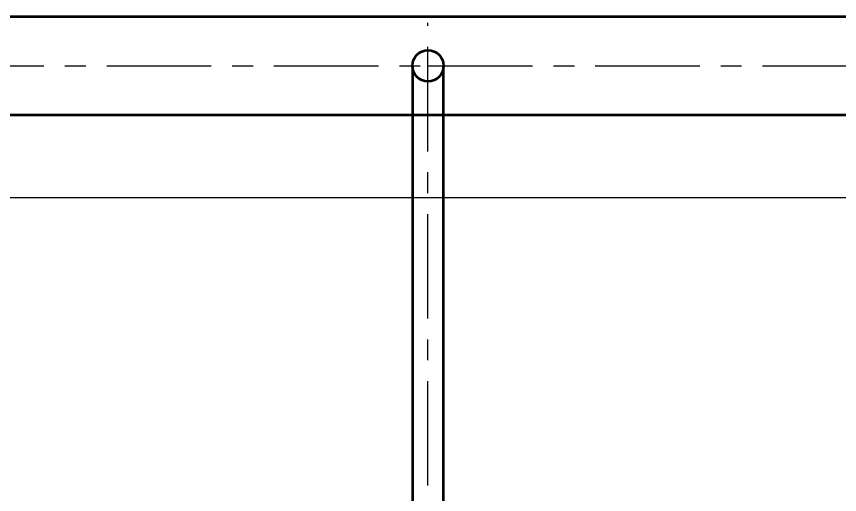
# Model space of a CAD drawing. Header units: millimetres. Extents: x 738100 to 1284508, y 138373 to 260796.
# Drawn here: x 1140943 to 1145943, y 233920 to 236826 of the extents above; entities that cross this region are included whole.
import ezdxf

# ---------------------------------------------------------------- set-up
doc = ezdxf.new("R2010")
doc.units = ezdxf.units.MM
doc.linetypes.add('CENTER', pattern=[50.8, 31.75, -6.35, 6.35, -6.35])
doc.layers.add('空气管', color=2, linetype='Continuous', lineweight=53)
doc.layers.add('轴线', color=6, linetype='CENTER')

msp = doc.modelspace()

# ---------------------------------------------------------------- linework, layer by layer
at = {"color": 0, "ltscale": 20}
for p, q in [((1138538.036, 236225.824), (1143348.036, 236225.824)), ((1143538.036, 236225.824), (1148348.036, 236225.824))]:
    msp.add_line(p, q, dxfattribs=at)
at = {"color": 4, "ltscale": 10}
msp.add_line((1135943.036, 235725.824), (1215943.036, 235725.824), dxfattribs=at)
at = {"layer": '空气管', "ltscale": 20}
for p, q in [((1136018.08, 236825.824), (1153443.036, 236825.824)), ((1143348.036, 236525.824), (1143348.036, 231425.824)), ((1143538.036, 231425.824), (1143538.036, 236525.824)), ((1135961.956, 236228.597), (1153443.036, 236228.597))]:
    msp.add_line(p, q, dxfattribs=at)
msp.add_circle((1143443.036, 236525.824), 95, dxfattribs=at)
at = {"layer": '轴线', "ltscale": 20}
for p, q in [((1143443.036, 230925.824), (1143443.036, 236787.87)), ((1138443.036, 236525.824), (1143443.036, 236525.824)), ((1143443.036, 236525.824), (1148443.036, 236525.824))]:
    msp.add_line(p, q, dxfattribs=at)

doc.saveas('drawing.dxf')
